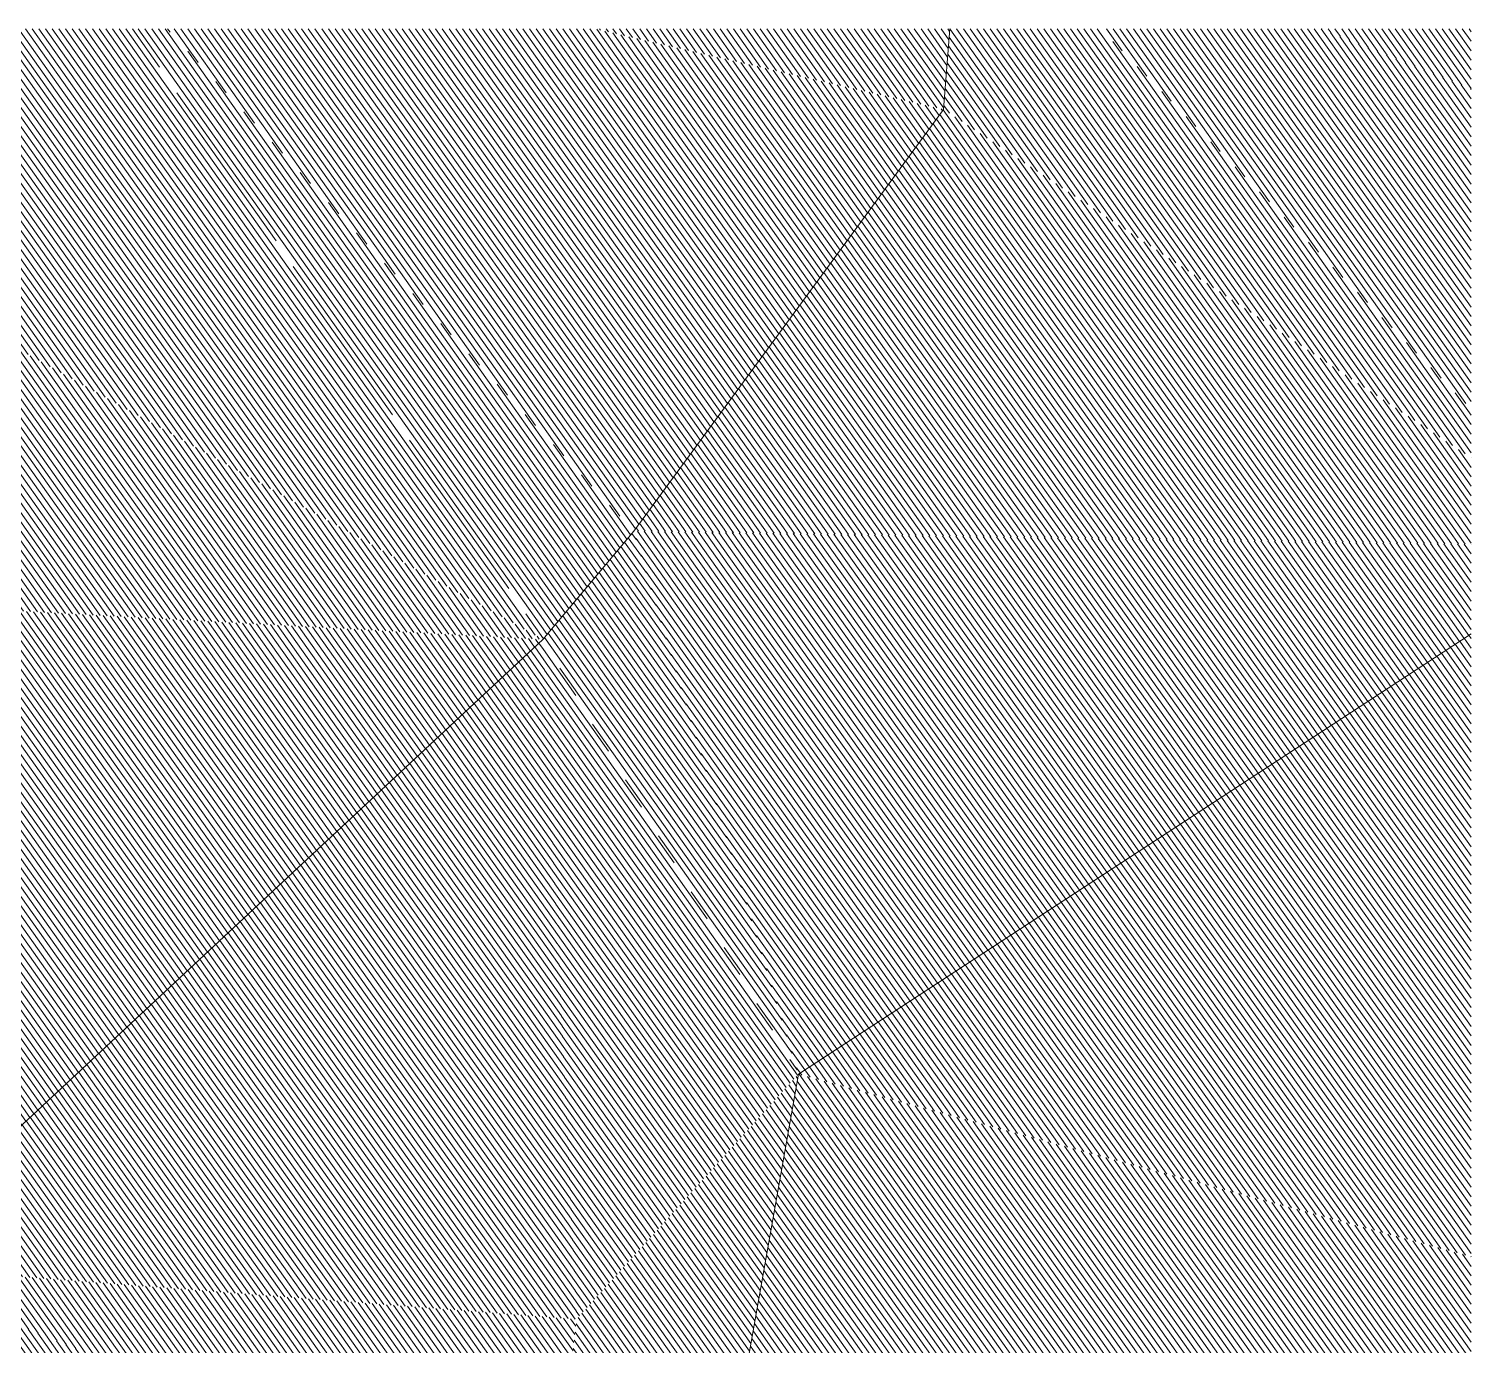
# Model space of a CAD drawing. Header units: inches. Extents: x -11546 to -8152, y -1759 to 1223.
# Drawn here: x -9262 to -8471, y 501 to 1223 of the extents above; entities that cross this region are included whole.
import ezdxf

# ---------------------------------------------------------------- set-up
doc = ezdxf.new("R2010")
doc.units = ezdxf.units.IN
doc.header["$MEASUREMENT"] = 0
doc.layers.add('C-TOPO-MINR', color=7, linetype='Continuous', lineweight=9)
doc.layers.add('C-TOPO-PATT', color=8, linetype='Continuous', lineweight=70)

msp = doc.modelspace()

# ---------------------------------------------------------------- hatches: boundary and pattern name
at = {"layer": 'C-TOPO-PATT', "lineweight": 9}
h = msp.add_hatch(dxfattribs=at)
h.set_pattern_fill('FP_62', color=256, style=0, pattern_type=2)
h.set_pattern_definition([(305.304, (-52801.397, -2620.523), (2.44797966, 1.7341845), [])])
h.paths.add_polyline_path([(-8980.3423, 888.442), (-9204.6319, 1223.4043), (-9305.7387, 1223.4043), (-9391.0885, 1115.8062), (-9232.0174, 1027.7541)])
h = msp.add_hatch(dxfattribs=at)
h.set_pattern_fill('FP_64', color=256, style=0, pattern_type=2)
h.set_pattern_definition([(305.305, (-52802.488, -2620.418), (2.4479783, 1.73418641), [])])
h.paths.add_polyline_path([(-8980.3423, 888.442), (-8930.5094, 947.8691), (-9186.6582, 1223.4043), (-9204.6319, 1223.4043), (-9020.1345, 947.8691)])
h = msp.add_hatch(dxfattribs=at)
h.set_pattern_fill('FP_61', color=256, style=0, pattern_type=2)
h.set_pattern_definition([(305.303, (-52800.235, -2620.335), (2.44797526, 1.73419073), [])])
h.paths.add_polyline_path([(-8930.5094, 947.8691), (-8760.5066, 1179.1779), (-8951.8612, 1223.4043), (-9186.6582, 1223.4043), (-8980.3423, 1001.4736)])
h = msp.add_hatch(dxfattribs=at)
h.set_pattern_fill('FP_59', color=256, style=0, pattern_type=2)
h.set_pattern_definition([(305.298, (-52792.836, -2608.347), (2.4471602, 1.73361147), [])])
h.paths.add_polyline_path([(-8760.5066, 1179.1779), (-8757.1404, 1223.4043), (-8951.8612, 1223.4043), (-8930.5094, 1218.4694)])
h = msp.add_hatch(dxfattribs=at)
h.set_pattern_fill('FP_60', color=256, style=0, pattern_type=2)
h.set_pattern_definition([(305.287, (-52774.389, -2609.751), (2.4471406, 1.73363954), [])])
h.paths.add_polyline_path([(-8471.1462, 988.0437), (-8471.1462, 1014.8658), (-8674.3778, 1223.4043), (-8757.1404, 1223.4043), (-8760.5066, 1179.1779)])
h = msp.add_hatch(dxfattribs=at)
h.set_pattern_fill('FP_79', color=256, style=0, pattern_type=2)
h.set_pattern_definition([(305.313, (-52809.864, -2618.068), (2.44796157, 1.73420996), [])])
h.paths.add_polyline_path([(-8471.1462, 1014.8658), (-8471.1462, 1190.5489), (-8553.5587, 1223.4043), (-8674.3778, 1223.4043), (-8542.1553, 1087.7291)])
h = msp.add_hatch(dxfattribs=at)
h.set_pattern_fill('FP_65', color=256, style=0, pattern_type=2)
h.set_pattern_definition([(305.31, (-52808.552, -2617.445), (2.44797723, 1.73418786), [])])
h.paths.add_polyline_path([(-8471.1462, 1190.5489), (-8471.1462, 1223.4043), (-8553.5587, 1223.4043)])
h = msp.add_hatch(dxfattribs=at)
h.set_pattern_fill('FP_72', color=256, style=0, pattern_type=2)
h.set_pattern_definition([(305.302, (-52797.759, -2622.154), (2.44795351, 1.73422146), [])])
h.paths.add_polyline_path([(-8471.1462, 940.7215), (-8471.1462, 988.0437), (-8760.5066, 1179.1779), (-8930.5094, 947.8691), (-8473.6919, 940.7611)])
h = msp.add_hatch(dxfattribs=at)
h.set_pattern_fill('FP_63', color=256, style=0, pattern_type=2)
h.set_pattern_definition([(305.297, (-52793.167, -2616.044), (2.44796617, 1.7342037), [])])
h.paths.add_polyline_path([(-8980.3423, 888.442), (-9391.0885, 1115.8062), (-9465.8183, 914.8146), (-9348.6873, 908.4517)])
h = msp.add_hatch(dxfattribs=at)
h.set_pattern_fill('FP_74', color=256, style=0, pattern_type=2)
h.set_pattern_definition([(305.285, (-52766.775, -2650.365), (2.4479654, 1.73420523), [])])
h.paths.add_polyline_path([(-8840.1904, 649.9912), (-8930.5094, 947.8691), (-8980.3423, 888.442), (-8961.8951, 857.0565)])
h = msp.add_hatch(dxfattribs=at)
h.set_pattern_fill('FP_77', color=256, style=0, pattern_type=2)
h.set_pattern_definition([(305.318, (-52799.642, -2636.342), (2.4479721, 1.7341951), [])])
h.paths.add_polyline_path([(-8840.1904, 649.9912), (-8471.1462, 891.5544), (-8471.1462, 940.7215), (-8930.5094, 947.8691), (-8927.996, 939.5799)])
h = msp.add_hatch(dxfattribs=at)
h.set_pattern_fill('FP_57', color=256, style=0, pattern_type=2)
h.set_pattern_definition([(305.306, (-52796.32, -2630.974), (2.44795958, 1.73421282), [])])
h.paths.add_polyline_path([(-9348.6873, 545.1554), (-8980.3423, 888.442), (-9465.8183, 914.8146), (-9391.0885, 678.9715)])
h = msp.add_hatch(dxfattribs=at)
h.set_pattern_fill('FP_75', color=256, style=0, pattern_type=2)
h.set_pattern_definition([(305.301, (-52785.022, -2643.097), (2.447978, 1.7341869), [])])
h.paths.add_polyline_path([(-8961.8951, 515.5242), (-8980.3423, 888.442), (-9348.6873, 545.1554), (-8975.4783, 516.5648)])
h = msp.add_hatch(dxfattribs=at)
h.set_pattern_fill('FP_76', color=256, style=0, pattern_type=2)
h.set_pattern_definition([(305.29, (-52771.541, -2649.546), (2.4479585, 1.7342148), [])])
h.paths.add_polyline_path([(-8961.8951, 515.5242), (-8840.1904, 649.9912), (-8980.3423, 888.442), (-8963.3609, 545.1554)])
h = msp.add_hatch(dxfattribs=at)
h.set_pattern_fill('FP_87', color=256, style=0, pattern_type=2)
h.set_pattern_definition([(305.317, (-52807.101, -2624.947), (2.4479619, 1.7342095), [])])
h.paths.add_polyline_path([(-8471.1462, 549.8924), (-8471.1462, 891.5544), (-8840.1904, 649.9912)])
h = msp.add_hatch(dxfattribs=at)
h.set_pattern_fill('FP_24', color=256, style=0, pattern_type=2)
h.set_pattern_definition([(305.315, (-52819.284, -2606.334), (2.44795884, 1.7342138), [])])
h.paths.add_polyline_path([(-8893.7903, 346.654), (-8840.1904, 649.9912), (-8961.8951, 515.5242), (-8975.4783, 392.9256), (-8916.7559, 359.6627)])
h = msp.add_hatch(dxfattribs=at)
h.set_pattern_fill('FP_83', color=256, style=0, pattern_type=2)
h.set_pattern_definition([(305.299, (-52794.996, -2610.626), (2.44795764, 1.7342157), [])])
h.paths.add_polyline_path([(-8893.7903, 346.654), (-8471.1462, 478.0314), (-8471.1462, 549.8924), (-8840.1904, 649.9912), (-8885.6141, 392.9256)])
h = msp.add_hatch(dxfattribs=at)
h.set_pattern_fill('FP_78', color=256, style=0, pattern_type=2)
h.set_pattern_definition([(305.287, (-52775.072, -2608.851), (2.44715215, 1.73362322), [])])
h.paths.add_polyline_path([(-9368.1362, 203.6086), (-8975.4783, 392.9256), (-9348.6873, 545.1554), (-9357.3558, 392.9256)])
h = msp.add_hatch(dxfattribs=at)
h.set_pattern_fill('FP_80', color=256, style=0, pattern_type=2)
h.set_pattern_definition([(305.287, (-52777.039, -2611.014), (2.4471637, 1.7336069), [])])
h.paths.add_polyline_path([(-8975.4783, 392.9256), (-8961.8951, 515.5242), (-9348.6873, 545.1554), (-9183.5581, 477.8002)])

# ---------------------------------------------------------------- linework, layer by layer
at = {"layer": 'C-TOPO-MINR'}
for p, q in [((-8760.5066, 1179.1779), (-8757.1404, 1223.4043)), ((-8930.5094, 947.8691), (-8760.5066, 1179.1779)), ((-8980.3423, 888.442), (-8930.5094, 947.8691)), ((-9348.6873, 545.1554), (-8980.3423, 888.442)), ((-8840.1904, 649.9912), (-8471.1462, 891.5544)), ((-8893.7903, 346.654), (-8840.1904, 649.9912))]:
    msp.add_line(p, q, dxfattribs=at)

doc.saveas('drawing.dxf')
